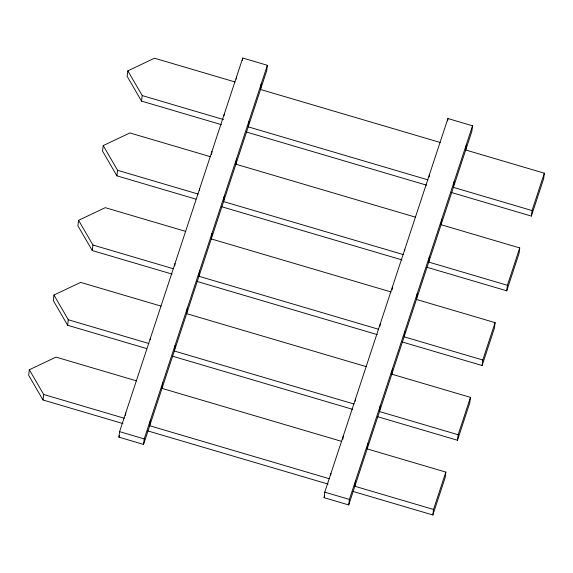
<?xml version="1.0" encoding="UTF-8"?>
<svg xmlns="http://www.w3.org/2000/svg" width="573" height="573" viewBox="0 0 573 573"><rect width="100%" height="100%" fill="white"/><g stroke="black" fill="none" stroke-linecap="round" stroke-linejoin="round"><path stroke-width="0.86" d="M136.539 380.873L56.004 357.115L29.33 369.75L28.65 375.265L43.011 399.997L122.866 423.554M161.163 306.147L80.635 282.389L53.955 295.023L53.282 300.539L67.643 325.271L146.638 348.577M43.011 399.997L43.684 394.482L29.33 369.75M185.795 231.42L105.26 207.67L78.587 220.297L77.907 225.819L92.267 250.551L172.122 274.102M67.643 325.271L68.316 319.755L53.955 295.023M210.427 156.694L129.892 132.943L103.219 145.571L102.538 151.093L116.899 175.825L195.894 199.125M92.267 250.551L92.948 245.029L78.587 220.297M235.052 81.968L154.524 58.217L127.843 70.844L127.17 76.367L141.531 101.099L221.386 124.649M116.899 175.825L117.58 170.303L103.219 145.571M141.531 101.099L142.204 95.576L127.843 70.844M118.919 437.163L119.599 431.648L242.744 58.023L267.369 65.286L266.689 70.801L143.544 444.426L118.919 437.163L119.478 435.466M125.466 415.332L125.752 412.968M150.19 339.818L150.384 338.242M143.544 444.426L144.217 438.911L267.369 65.286M150.377 420.231L149.696 425.746L329.396 478.749M174.722 265.879L175.016 263.516M162.689 382.864L162.016 388.387L341.709 441.389M175.009 345.505L174.328 351.02L354.021 404.022M199.447 190.365L199.648 188.789M187.321 308.138L186.64 313.66L366.34 366.663M211.573 154.581L211.96 151.43M199.633 270.778L198.96 276.293L378.653 329.296M224.079 115.639L224.272 114.063M211.953 233.412L211.272 238.934L390.972 291.936M236.298 79.067L236.592 76.703M224.265 196.052L223.585 201.574L403.285 254.57M242.458 60.387L242.744 58.023M236.577 158.692L235.904 164.207L415.597 217.21M248.897 121.326L248.216 126.848L427.916 179.85M261.209 83.966L260.529 89.481L440.229 142.484M324.096 497.679L324.769 492.164L447.921 118.539L472.539 125.795L471.865 131.317L348.713 504.942L324.096 497.679L324.655 495.982M330.736 475.06L330.929 473.484M342.855 439.276L343.241 436.117M355.267 401.121L355.561 398.758M348.713 504.942L349.394 499.427L472.539 125.795M355.547 480.74L354.873 486.262L433.517 509.461L432.837 514.977L352.982 491.426M379.899 326.395L380.185 324.031M367.866 443.38L367.186 448.903L445.83 472.095L445.157 477.617L432.837 514.977M392.118 289.823L392.505 286.672M380.178 406.021L379.498 411.536L458.149 434.735L457.469 440.257L377.614 416.7M404.624 250.881L404.817 249.305M392.491 368.654L391.817 374.176L470.462 397.368L469.781 402.891L457.469 440.257M404.81 331.294L404.13 336.809L482.774 360.009L482.101 365.531L402.246 341.974M429.156 176.95L429.449 174.579M417.123 293.928L416.442 299.45L495.093 322.649L494.413 328.164L482.101 365.531M429.435 256.568L428.762 262.09L507.406 285.282L506.725 290.805L426.871 267.247M447.628 120.903L447.921 118.539M441.754 219.208L441.074 224.723L519.718 247.923L519.045 253.438L506.725 290.805M454.067 181.842L453.386 187.364L532.038 210.556L531.357 216.078L451.503 192.528M466.379 144.482L465.706 149.997L544.35 173.196L543.67 178.719L531.357 216.078M433.517 509.461L445.83 472.095M458.149 434.735L470.462 397.368M482.774 360.009L495.093 322.649M507.406 285.282L519.718 247.923M532.038 210.556L544.35 173.196M142.204 95.576L223.599 119.585M246.283 131.998L426.599 185.179M117.58 170.303L198.108 194.054M221.658 206.724L401.974 259.906M92.948 245.029L173.483 268.78M197.026 281.443L377.342 334.632M68.316 319.755L148.851 343.506M172.394 356.17L352.71 409.358M43.684 394.482L124.219 418.233M147.762 430.896L328.085 484.085M119.599 431.648L144.217 438.911M324.769 492.164L349.394 499.427"/></g></svg>
